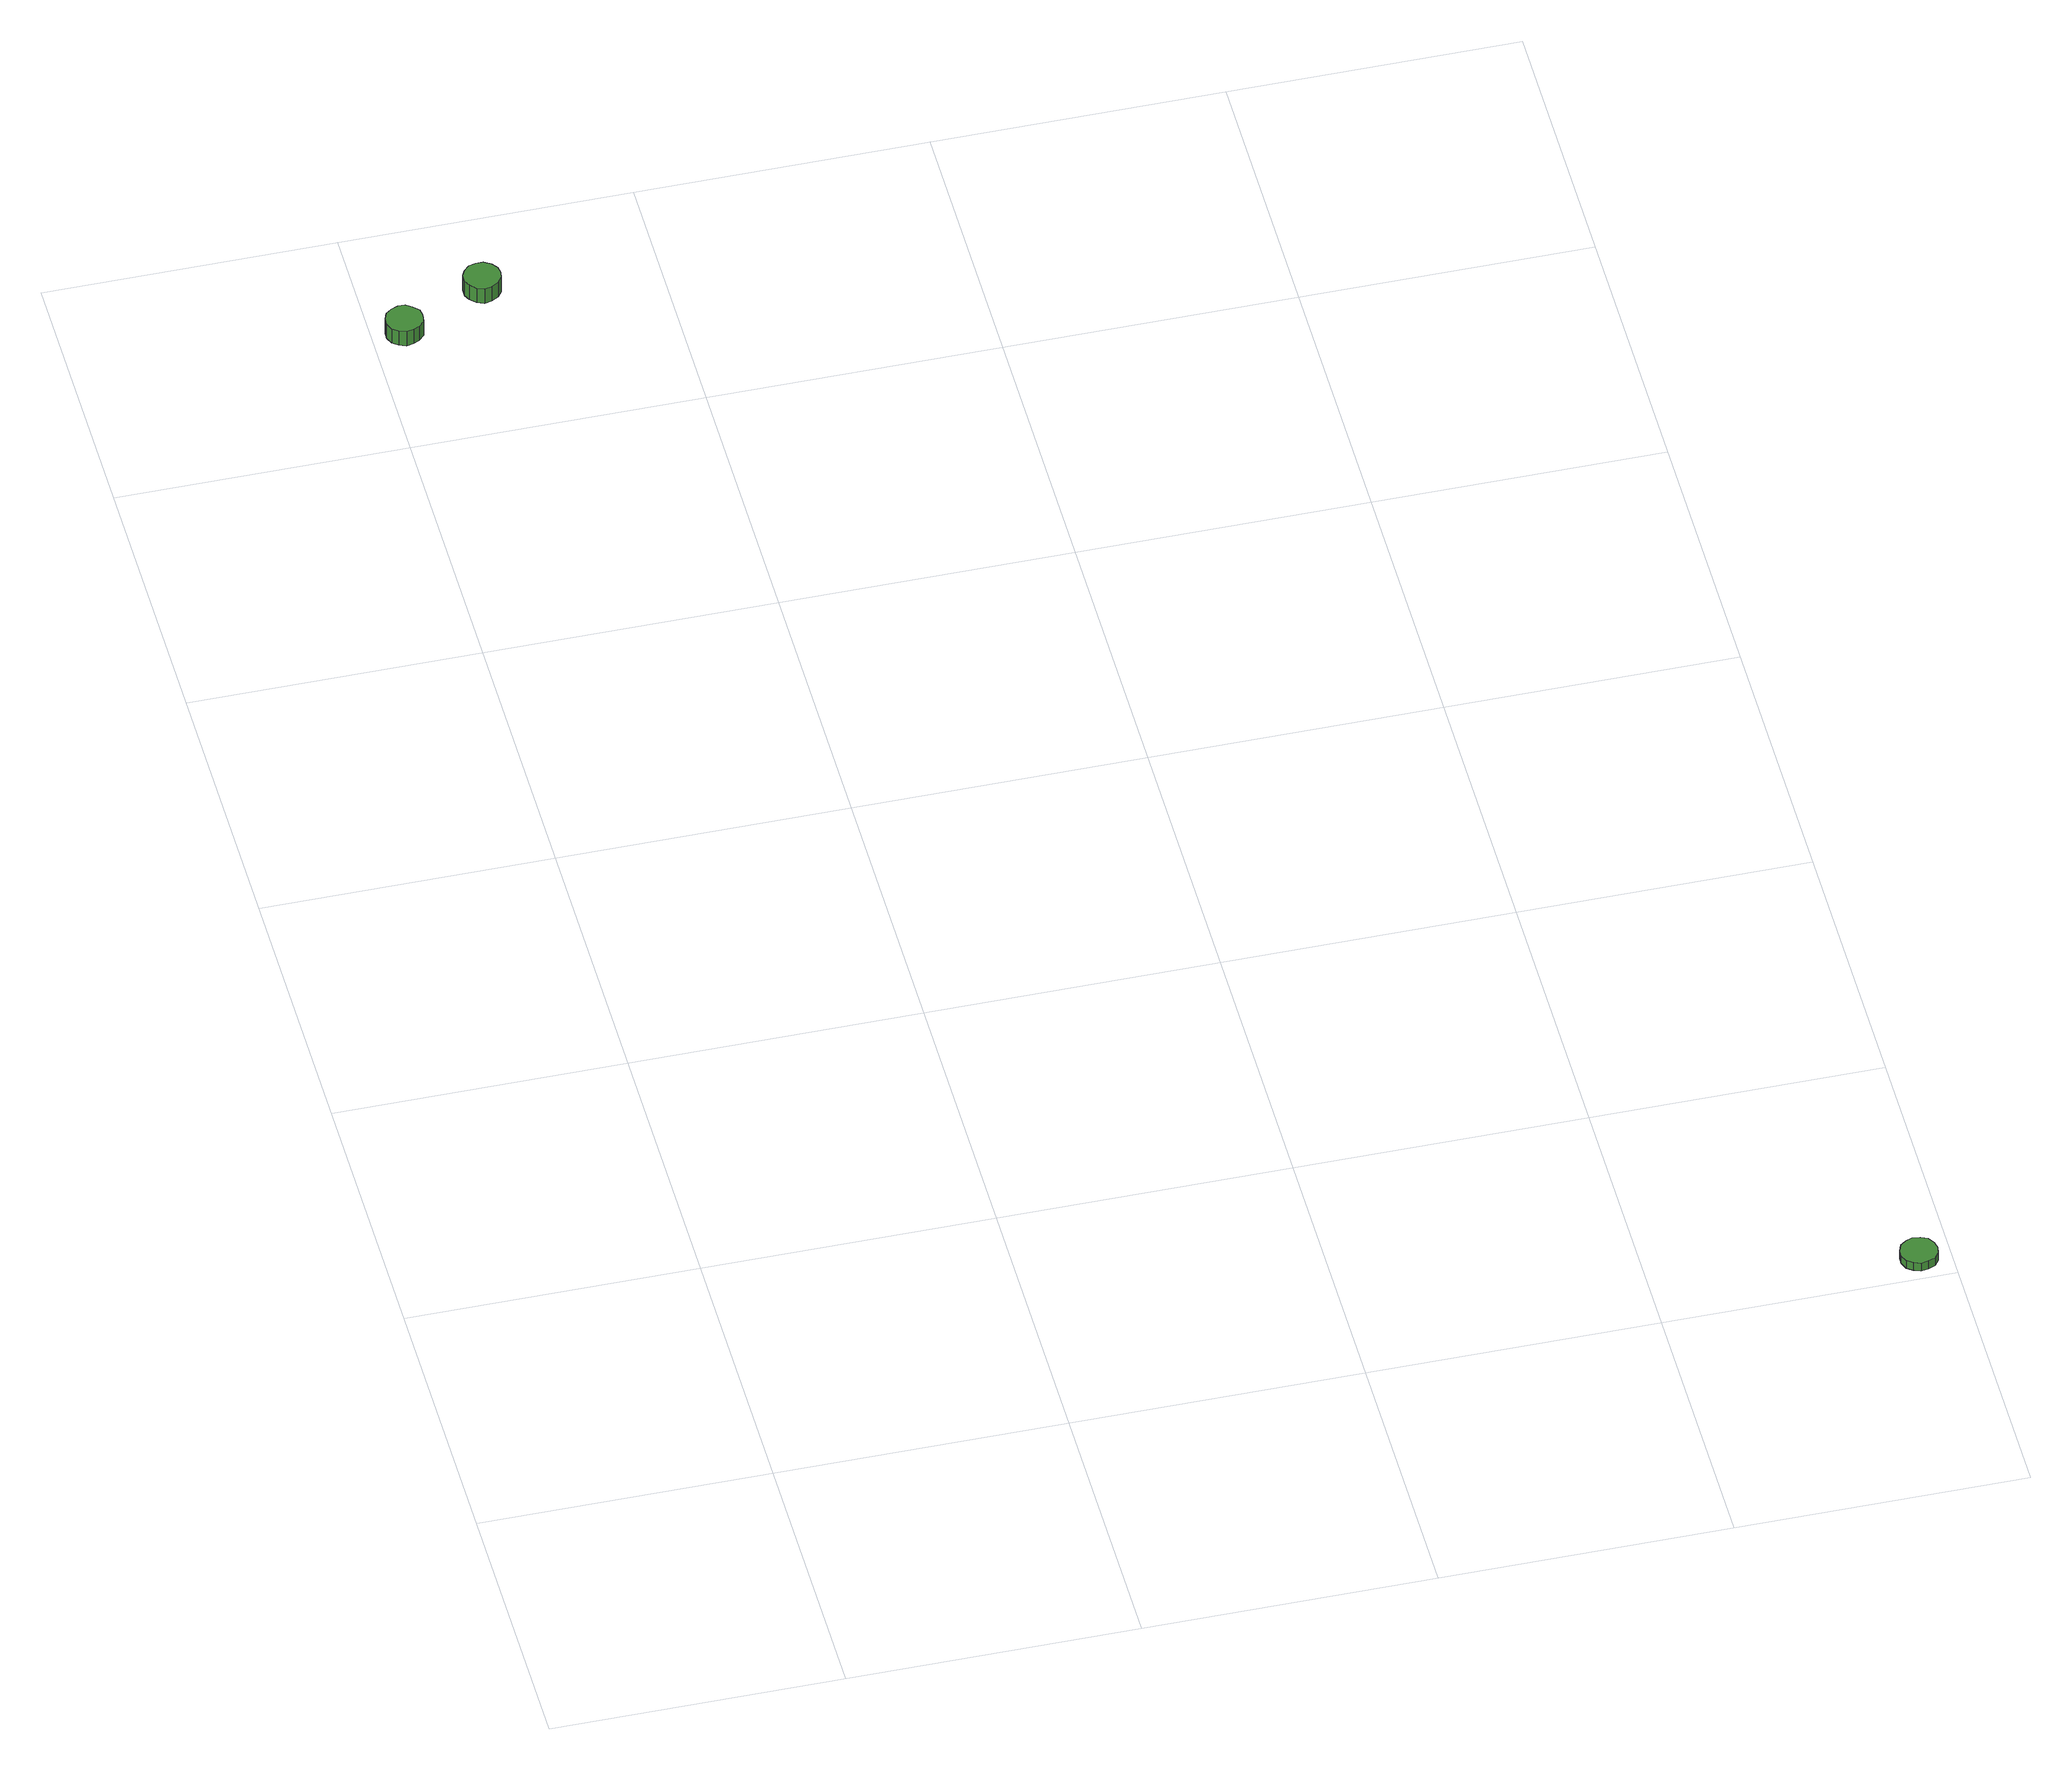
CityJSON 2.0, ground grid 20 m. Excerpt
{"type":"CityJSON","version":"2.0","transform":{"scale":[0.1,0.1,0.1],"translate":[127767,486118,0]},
"CityObjects":{
"tree1":{"type":"SolitaryVegetationObject","attributes":{"function":"something"},"geometry":[{"type":"MultiSurface","lod":"1","boundaries":[[[0,1,2,3,4,5,6,7,8,9,10,11,12,13,14]],[[15,16,17,18,19,20,21,22,23,24,25,26,27,28,29]],[[0,29,28,1]],[[1,28,27,2]],[[2,27,26,3]],[[3,26,25,4]],[[4,25,24,5]],[[5,24,23,6]],[[6,23,22,7]],[[7,22,21,8]],[[8,21,20,9]],[[9,20,19,10]],[[10,19,18,11]],[[11,18,17,12]],[[12,17,16,13]],[[13,16,15,14]],[[14,15,29,0]]]}]},
"tree2":{"type":"SolitaryVegetationObject","attributes":{"function":"something"},"geometry":[{"type":"MultiSurface","lod":"1","boundaries":[[[30,31,32,33,34,35,36,37,38,39,40,41,42,43,44]],[[45,46,47,48,49,50,51,52,53,54,55,56,57,58,59]],[[30,59,58,31]],[[31,58,57,32]],[[32,57,56,33]],[[33,56,55,34]],[[34,55,54,35]],[[35,54,53,36]],[[36,53,52,37]],[[37,52,51,38]],[[38,51,50,39]],[[39,50,49,40]],[[40,49,48,41]],[[41,48,47,42]],[[42,47,46,43]],[[43,46,45,44]],[[44,45,59,30]]]}]},
"tree3":{"type":"SolitaryVegetationObject","attributes":{"function":"something"},"geometry":[{"type":"MultiSurface","lod":"1","boundaries":[[[60,61,62,63,64,65,66,67,68,69,70,71,72,73,74]],[[75,76,77,78,79,80,81,82,83,84,85,86,87,88,89]],[[60,89,88,61]],[[61,88,87,62]],[[62,87,86,63]],[[63,86,85,64]],[[64,85,84,65]],[[65,84,83,66]],[[66,83,82,67]],[[67,82,81,68]],[[68,81,80,69]],[[69,80,79,70]],[[70,79,78,71]],[[71,78,77,72]],[[72,77,76,73]],[[73,76,75,74]],[[74,75,89,60]]]}]}
},
"vertices":[
[33,1100,22],[32,1105,22],[28,1109,22],[24,1112,22],[19,1112,22],[14,1110,22],[10,1107,22],[8,1102,22],[8,1097,22],[10,1092,22],[14,1089,22],[19,1087,22],[24,1088,22],[28,1090,22],[32,1094,22],[32,1094,9],[28,1090,9],[24,1088,9],[19,1087,9],[14,1089,9],[10,1092,9],[8,1097,9],[8,1102,9],[10,1107,9],[14,1110,9],[19,1112,9],[24,1112,9],[28,1109,9],[32,1105,9],[33,1100,9],
[92,1126,23],[91,1131,23],[88,1135,23],[83,1138,23],[78,1138,23],[73,1137,23],[69,1133,23],[67,1129,23],[67,1123,23],[69,1119,23],[73,1115,23],[78,1113,23],[83,1114,23],[88,1117,23],[91,1121,23],[91,1121,10],[88,1117,10],[83,1114,10],[78,1113,10],[73,1115,10],[69,1119,10],[67,1123,10],[67,1129,10],[69,1133,10],[73,1137,10],[78,1138,10],[83,1138,10],[88,1135,10],[91,1131,10],[92,1126,10],
[791,19,9],[790,24,9],[787,29,9],[782,31,9],[777,32,9],[772,30,9],[768,27,9],[766,22,9],[766,17,9],[768,12,9],[772,9,9],[777,7,9],[782,8,9],[787,10,9],[790,14,9],[790,14,2],[787,10,2],[782,8,2],[777,7,2],[772,9,2],[768,12,2],[766,17,2],[766,22,2],[768,27,2],[772,30,2],[777,32,2],[782,31,2],[787,29,2],[790,24,2],[791,19,2]
]}
